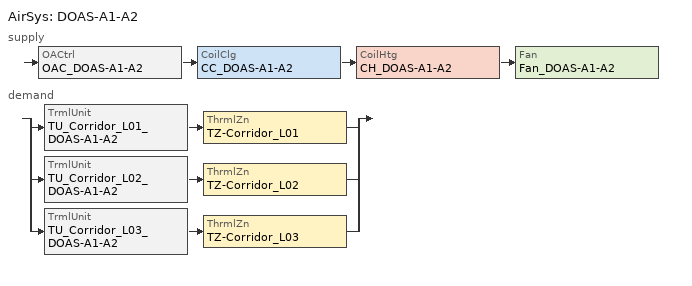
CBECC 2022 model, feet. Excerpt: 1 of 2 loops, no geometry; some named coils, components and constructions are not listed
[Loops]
AirSys 'DOAS-A1-A2'
 supply: OACtrl 'OAC_DOAS-A1-A2' > CoilClg 'CC_DOAS-A1-A2' > CoilHtg 'CH_DOAS-A1-A2' > Fan 'Fan_DOAS-A1-A2'
 demand: split
  | TrmlUnit 'TU_Corridor_L01_DOAS-A1-A2' > ThrmlZn 'TZ-Corridor_L01'
  | TrmlUnit 'TU_Corridor_L02_DOAS-A1-A2' > ThrmlZn 'TZ-Corridor_L02'
  | TrmlUnit 'TU_Corridor_L03_DOAS-A1-A2' > ThrmlZn 'TZ-Corridor_L03'
[ResWin] SpecMethod=Overall Window Area
Name | WinType
Window (Front 2) : B2.1_B 43_L07; Window (Front 8) : B2.2_B 44_L07; Window (Left 2) : B2.2_B 44_L07; Window (Left 5) : B2.2_B 44_L07; Window (Right 1) : B2.2_B 44_L07; Window (Right 5) : B2.2_B 44_L07; Window (Right 8) : B2.2_B 44_L07; Window (Right 11) : B2.2_B 44_L07; Window (Left 1) : B2.4_B 23_L07; Window (Back 2) : B2.4_B 23_L07; Window (Front 1) : B2.5_B 53_L07; Window (Back 4) : B3.0_B 31_L07; Window (Right 1) : B3.0_B 31_L07; Window (Right 2) : B3.0_B 31_L07; Window (Left 3) : B3.3_B 54_L07; Window (Front 2) : B3.4_B 55_L07; Window (Back 1) : B3.5_B 37_L07; Window (Back 4) : B3.5_B 37_L07; Window (Right 1) : B3.5_B 37_L07; Window (Right 2) : B3.5_B 37_L07; Window (Front 1) : B8.0_B 56_L07; Window (Right 1) : B8.0_B 56_L07; Window (Front 4) : B9.0_B 57_L07; Window (Left 1) : B10.0_B 58_L07; Window (Right 2) : B11.0_B 59_L07; Window (Front 1) : B18.0_B 61_L07; Window (Left 1) : S1.0_B 62_L07; Window (Left 2) : S1.0_B 62_L07; Window (Left 3) : S1.0_B 62_L07; Window (Left 4) : S1.0_B 62_L07; Window (Right 1) : S1.0_B 62_L07; Window (Left 1) : S1.1_B 67_L07; Window (Right 1) : S1.1_B 67_L07; Window (Back 1) : S4.0_B 71_L07 | ResidentialWindowType 2
Window (Front 3) : B2.1_B 43_L07; Window (Front 7) : B2.2_B 44_L07; Window (Front 9) : B2.2_B 44_L07; Window (Left 1) : B2.2_B 44_L07; Window (Left 3) : B2.2_B 44_L07; Window (Left 4) : B2.2_B 44_L07; Window (Left 6) : B2.2_B 44_L07; Window (Back 1) : B2.2_B 44_L07; Window (Back 2) : B2.2_B 44_L07; Window (Back 4) : B2.2_B 44_L07; Window (Right 2) : B2.2_B 44_L07; Window (Right 3) : B2.2_B 44_L07; Window (Right 4) : B2.2_B 44_L07; Window (Right 6) : B2.2_B 44_L07; Window (Right 7) : B2.2_B 44_L07; Window (Right 9) : B2.2_B 44_L07; Window (Right 10) : B2.2_B 44_L07; Window (Right 12) : B2.2_B 44_L07; Window (Left 2) : B2.4_B 23_L07; Window (Left 3) : B2.4_B 23_L07; Window (Back 1) : B2.4_B 23_L07; Window (Back 3) : B2.4_B 23_L07; Window (Front 4) : B2.5_B 53_L07; Window (Back 2) : B3.0_B 31_L07; Window (Back 3) : B3.0_B 31_L07; Window (Right 3) : B3.0_B 31_L07; Window (Left 4) : B3.3_B 54_L07; Window (Back 1) : B3.3_B 54_L07; Window (Front 1) : B3.4_B 55_L07; Window (Front 4) : B8.0_B 56_L07; Window (Right 2) : B8.0_B 56_L07; Window (Front 1) : B9.0_B 57_L07; Window (Front 2) : B9.0_B 57_L07; Window (Front 3) : B9.0_B 57_L07; Window (Left 2) : B10.0_B 58_L07; Window (Right 1) : B11.0_B 59_L07; Window (Front 5) : B18.0_B 61_L07 | ResidentialWindowType 3
Window (Right 1) : B2.1_B 43_L07; Window (Front 1) : B2.2_B 44_L07; Window (Front 2) : B2.2_B 44_L07; Window (Front 3) : B2.2_B 44_L07; Window (Front 4) : B2.2_B 44_L07; Window (Front 5) : B2.2_B 44_L07; Window (Front 6) : B2.2_B 44_L07; Window (Left 7) : B2.2_B 44_L07; Window (Right 13) : B2.2_B 44_L07; Window (Front 3) : B2.5_B 53_L07; Window (Front 1) : B3.0_B 31_L07; Window (Left 2) : B3.3_B 54_L07; Window (Front 4) : B3.4_B 55_L07; Window (Back 2) : B3.5_B 37_L07; Window (Left 1) : B8.0_B 56_L07; Window (Left 1) : B9.0_B 57_L07; Window (Right 1) : B18.0_B 61_L07; Window (Left 1) : STAIR 2_L07 | ResidentialWindowType 1
Window (Back 3) : B2.2_B 44_L07; Window (Front 2) : B2.5_B 53_L07; Window (Left 1) : B3.3_B 54_L07; Window (Back 2) : B3.3_B 54_L07; Window (Back 3) : B3.3_B 54_L07; Window (Back 4) : B3.3_B 54_L07; Window (Front 3) : B3.4_B 55_L07; Window (Left 2) : B3.4_B 55_L07; Window (Left 3) : B3.4_B 55_L07; Window (Left 4) : B3.4_B 55_L07; Window (Back 3) : B3.5_B 37_L07; Window (Right 3) : B3.5_B 37_L07; Window (Front 3) : B8.0_B 56_L07; Window (Front 2) : B18.0_B 61_L07; Window (Front 3) : B18.0_B 61_L07; Window (Front 4) : B18.0_B 61_L07 | ResidentialWindowType 7
Window (Back 1) : B3.0_B 31_L07 | ResidentialWindowType 5
Window (Left 1) : B3.4_B 55_L07 | ResidentialWindowType 4
Window (Front 2) : B8.0_B 56_L07 | ResidentialWindowType 9
Window (Right 3) : B8.0_B 56_L07 | ResidentialWindowType 22
Window (Left 3) : B10.0_B 58_L07 | ResidentialWindowType 13
Window (Right 3) : B11.0_B 59_L07 | ResidentialWindowType 10
[ResCathedralCeiling] RoofRise=0; Orientation=Front; Construction=Roof Cons; RoofSolReflect=0.65
Name | Area
Roof (Front 1) : B2.1_B 43_L07 | 1279.26
Roof (Front 1) : B2.2_B 44_L07 | 1175.83
Roof (Front 2) : B2.2_B 44_L07 | 1170.48
Roof (Front 3) : B2.2_B 44_L07 | 1213.84
Roof (Front 4) : B2.2_B 44_L07 | 1164.56
Roof (Front 5) : B2.2_B 44_L07 | 1155.8
Roof (Front 6) : B2.2_B 44_L07 | 1195.66
Roof (Front 7) : B2.2_B 44_L07 | 1166.2
Roof (Front 8) : B2.2_B 44_L07 | 1161.92
Roof (Front 1) : B2.4_B 23_L07 | 1209.86
Roof (Front 2) : B2.4_B 23_L07 | 1200.35
Roof (Front 1) : B2.5_B 53_L07 | 1283.25
Roof (Front 1) : B3.0_B 31_L07 | 1163.38
Roof (Front 1) : B3.3_B 54_L07 | 1381.41
Roof (Front 1) : B3.4_B 55_L07 | 1134.33
Roof (Front 1) : B3.5_B 37_L07 | 1140.91
Roof (Front 1) : B8.0_B 56_L07 | 1405.51
Roof (Front 1) : B9.0_B 57_L07 | 1391.61
Roof (Front 1) : B10.0_B 58_L07 | 1066.59
Roof (Front 1) : B11.0_B 59_L07 | 1125.42
Roof (Front 1) : B18.0_B 61_L07 | 1108.81
Roof (Front 1) : ELEVATOR 1_L07 | 96.3458
Roof (Front 1) : ELEVATOR 2_L07 | 92.1777
Roof (Front 1) : ELEVATOR 3_L07 | 87.7188
Roof (Front 1) : ELEVATOR 4_L07 | 91.353
Roof (Front 1) : ELEVATOR 5_L07 | 84.3648
Roof (Front 1) : EXHAUST 1_L07 | 26.3568
Roof (Front 1) : EXHAUST 2_L07 | 133.346
Roof (Front 1) : METER 1_L07 | 132.962
Roof (Front 1) : METER 2_L07 | 132.6
Roof (Front 1) : METER 3_L07 | 119.345
Roof (Front 1) : S1.0_B 62_L07 | 590.279
Roof (Front 2) : S1.0_B 62_L07 | 582.316
Roof (Front 3) : S1.0_B 62_L07 | 593.989
Roof (Front 4) : S1.0_B 62_L07 | 579.336
Roof (Front 5) : S1.0_B 62_L07 | 582.54
Roof (Front 1) : S1.1_B 67_L07 | 596.911
Roof (Front 2) : S1.1_B 67_L07 | 599.927
Roof (Front 1) : S4.0_B 71_L07 | 683.268
Roof (Front 1) : STAIR 1_L07 | 227.236
Roof (Front 1) : STAIR 2_L07 | 218.673
Roof (Front 1) : STAIR 3_L07 | 217.472
Roof (Front 1) : STAIR 4_L07 | 202.891
Roof (Front 1) : STAIR 5_L07 | 226.591
Roof (Front 1) : STORAGE 1_L07 | 56.8334
Roof (Front 1) : STORAGE 2_L07 | 127.846
Roof (Front 1) : SUPPLY AIR 1_L07 | 24.2891
Roof (Front 1) : SUPPLY AIR 2_L07 | 18.5158
Roof (Front 1) : SUPPLY AIR 3_L07 | 41.5578
Roof (Front 1) : SUPPLY AIR 4_L07 | 17.1677
Roof (Front 1) : SUPPLY AIR 5_L07 | 29.7128
Roof (Front 1) : TRASH VESTIBULE 1_L07 | 132.517
Roof (Front 1) : TRASH VESTIBULE 2_L07 | 127.204
[ResExtWall] Construction=Ext Wall Cons
Name | Orientation | Area
ExtWall (Left 1) : B2.1_B 43_L07; ExtWall (Left 2) : B2.5_B 53_L07 | Left | 100.374
ExtWall (Right 1) : B2.1_B 43_L07 | Right | 102.175
ExtWall (Front 1) : B2.2_B 44_L07 | Front | 79.6012
ExtWall (Front 2) : B2.2_B 44_L07; ExtWall (Front 5) : B2.2_B 44_L07 | Front | 81.9042
ExtWall (Front 3) : B2.2_B 44_L07; ExtWall (Front 6) : B2.2_B 44_L07 | Front | 80.2853
ExtWall (Front 4) : B2.2_B 44_L07; ExtWall (Front 1) : S1.1_B 67_L07 | Front | 81.4634
ExtWall (Front 7) : B2.2_B 44_L07 | Front | 136.819
ExtWall (Front 8) : B2.2_B 44_L07 | Front | 162.368
ExtWall (Front 9) : B2.2_B 44_L07 | Front | 138.905
ExtWall (Left 1) : B2.2_B 44_L07 | Left | 129.693
ExtWall (Left 2) : B2.2_B 44_L07 | Left | 164.177
ExtWall (Left 3) : B2.2_B 44_L07 | Left | 141.71
ExtWall (Left 4) : B2.2_B 44_L07 | Left | 131.867
ExtWall (Left 5) : B2.2_B 44_L07 | Left | 163.197
ExtWall (Left 6) : B2.2_B 44_L07 | Left | 136.492
ExtWall (Left 7) : B2.2_B 44_L07 | Left | 208.569
ExtWall (Left 8) : B2.2_B 44_L07 | Left | 79.5024
ExtWall (Left 9) : B2.2_B 44_L07 | Left | 45.216
ExtWall (Back 1) : B2.2_B 44_L07 | Back | 62.1882
ExtWall (Back 2) : B2.2_B 44_L07 | Back | 46.2877
ExtWall (Back 3) : B2.2_B 44_L07 | Back | 48.5147
ExtWall (Back 4) : B2.2_B 44_L07; ExtWall (Back 9) : B2.2_B 44_L07 | Back | 40.1426
ExtWall (Back 5) : B2.2_B 44_L07 | Back | 54.903
ExtWall (Back 6) : B2.2_B 44_L07; ExtWall (Back 1) : B2.4_B 23_L07 | Back | 49.3318
ExtWall (Back 7) : B2.2_B 44_L07 | Back | 67.9571
ExtWall (Back 8) : B2.2_B 44_L07 | Back | 46.9224
ExtWall (Back 10) : B2.2_B 44_L07 | Back | 140.269
ExtWall (Back 11) : B2.2_B 44_L07 | Back | 163.2
ExtWall (Back 12) : B2.2_B 44_L07 | Back | 132.726
ExtWall (Right 1) : B2.2_B 44_L07 | Right | 164.177
ExtWall (Right 2) : B2.2_B 44_L07 | Right | 139.726
ExtWall (Right 3) : B2.2_B 44_L07 | Right | 129.693
ExtWall (Right 4) : B2.2_B 44_L07 | Right | 142.648
ExtWall (Right 5) : B2.2_B 44_L07 | Right | 166.381
ExtWall (Right 6) : B2.2_B 44_L07 | Right | 131.544
ExtWall (Right 7) : B2.2_B 44_L07 | Right | 138.031
ExtWall (Right 8) : B2.2_B 44_L07 | Right | 157.454
ExtWall (Right 9) : B2.2_B 44_L07 | Right | 131.844
ExtWall (Right 10) : B2.2_B 44_L07 | Right | 136.131
ExtWall (Right 11) : B2.2_B 44_L07 | Right | 163.048
ExtWall (Right 12) : B2.2_B 44_L07 | Right | 134.409
ExtWall (Right 13) : B2.2_B 44_L07 | Right | 61.6714
ExtWall (Right 14) : B2.2_B 44_L07 | Right | 48.3627
ExtWall (Right 15) : B2.2_B 44_L07 | Right | 75.9681
ExtWall (Front 1) : B2.4_B 23_L07 | Front | 49.6548
ExtWall (Front 2) : B2.4_B 23_L07 | Front | 9.17014
ExtWall (Left 1) : B2.4_B 23_L07 | Left | 164.952
ExtWall (Left 2) : B2.4_B 23_L07 | Left | 138.783
ExtWall (Left 3) : B2.4_B 23_L07 | Left | 132.49
ExtWall (Left 4) : B2.4_B 23_L07 | Left | 53.0523
ExtWall (Left 5) : B2.4_B 23_L07 | Left | 57.7799
ExtWall (Back 2) : B2.4_B 23_L07 | Back | 139.22
ExtWall (Back 3) : B2.4_B 23_L07 | Back | 164.196
ExtWall (Back 4) : B2.4_B 23_L07 | Back | 135.705
ExtWall (Right 1) : B2.4_B 23_L07 | Right | 57.7799
ExtWall (Right 2) : B2.4_B 23_L07 | Right | 53.0523
ExtWall (Front 1) : B2.5_B 53_L07 | Front | 161.243
ExtWall (Front 2) : B2.5_B 53_L07 | Front | 131.491
ExtWall (Front 3) : B2.5_B 53_L07 | Front | 141.862
ExtWall (Left 1) : B2.5_B 53_L07 | Left | 426.55
ExtWall (Right 1) : B2.5_B 53_L07 | Right | 100.374
ExtWall (Front 1) : B3.0_B 31_L07 | Front | 63.0091
ExtWall (Front 2) : B3.0_B 31_L07 | Front | 89.7784
ExtWall (Left 1) : B3.0_B 31_L07 | Left | 48.9441
ExtWall (Back 1) : B3.0_B 31_L07 | Back | 404.835
ExtWall (Back 2) : B3.0_B 31_L07 | Back | 63.0091
ExtWall (Right 1) : B3.0_B 31_L07 | Right | 139.217
ExtWall (Right 2) : B3.0_B 31_L07 | Right | 172.047
ExtWall (Right 3) : B3.0_B 31_L07 | Right | 95.6309
ExtWall (Front 1) : B3.3_B 54_L07 | Front | 64.7382
ExtWall (Left 1) : B3.3_B 54_L07 | Left | 110.536
ExtWall (Left 2) : B3.3_B 54_L07 | Left | 138.552
ExtWall (Left 3) : B3.3_B 54_L07 | Left | 232.225
ExtWall (Back 1) : B3.3_B 54_L07 | Back | 350.396
ExtWall (Back 2) : B3.3_B 54_L07 | Back | 70.9403
ExtWall (Back 3) : B3.3_B 54_L07 | Back | 64.7382
ExtWall (Front 1) : B3.4_B 55_L07 | Front | 292.122
ExtWall (Front 2) : B3.4_B 55_L07 | Front | 110.448
ExtWall (Left 1) : B3.4_B 55_L07 | Left | 332.831
ExtWall (Left 2) : B3.4_B 55_L07 | Left | 62.3364
ExtWall (Back 1) : B3.4_B 55_L07 | Back | 78.1951
ExtWall (Right 1) : B3.4_B 55_L07 | Right | 33.9139
ExtWall (Right 2) : B3.4_B 55_L07 | Right | 163.159
ExtWall (Left 1) : B3.5_B 37_L07 | Left | 69.6026
ExtWall (Left 2) : B3.5_B 37_L07 | Left | 89.5732
ExtWall (Back 1) : B3.5_B 37_L07 | Back | 124.654
ExtWall (Back 2) : B3.5_B 37_L07 | Back | 113.728
ExtWall (Back 3) : B3.5_B 37_L07 | Back | 164.88
ExtWall (Right 1) : B3.5_B 37_L07 | Right | 69.6026
ExtWall (Right 2) : B3.5_B 37_L07 | Right | 404.17
ExtWall (Front 1) : B8.0_B 56_L07 | Front | 24.3068
ExtWall (Front 2) : B8.0_B 56_L07 | Front | 209.863
ExtWall (Front 3) : B8.0_B 56_L07 | Front | 120.304
ExtWall (Front 4) : B8.0_B 56_L07 | Front | 134.089
ExtWall (Left 1) : B8.0_B 56_L07 | Left | 60.3989
ExtWall (Back 1) : B8.0_B 56_L07 | Back | 102.171
ExtWall (Right 1) : B8.0_B 56_L07 | Right | 127.329
ExtWall (Right 2) : B8.0_B 56_L07 | Right | 79.5594
ExtWall (Right 3) : B8.0_B 56_L07 | Right | 276.195
ExtWall (Front 1) : B9.0_B 57_L07 | Front | 137.666
ExtWall (Front 2) : B9.0_B 57_L07 | Front | 406.253
ExtWall (Left 1) : B9.0_B 57_L07 | Left | 102.175
ExtWall (Right 1) : B9.0_B 57_L07 | Right | 78.9534
ExtWall (Right 2) : B9.0_B 57_L07 | Right | 24.5838
ExtWall (Front 1) : B10.0_B 58_L07 | Front | 60.4097
ExtWall (Front 2) : B10.0_B 58_L07 | Front | 43.4451
ExtWall (Left 1) : B10.0_B 58_L07 | Left | 302.607
ExtWall (Left 2) : B10.0_B 58_L07 | Left | 130.244
ExtWall (Back 1) : B10.0_B 58_L07 | Back | 16.6491
ExtWall (Front 1) : B11.0_B 59_L07 | Front | 49.955
ExtWall (Front 2) : B11.0_B 59_L07 | Front | 59.1138
ExtWall (Back 1) : B11.0_B 59_L07 | Back | 59.1138
ExtWall (Right 1) : B11.0_B 59_L07 | Right | 134.12
ExtWall (Right 2) : B11.0_B 59_L07 | Right | 269.453
ExtWall (Front 1) : B18.0_B 61_L07 | Front | 163.816
ExtWall (Front 2) : B18.0_B 61_L07 | Front | 175.935
ExtWall (Front 3) : B18.0_B 61_L07 | Front | 132.844
ExtWall (Left 1) : B18.0_B 61_L07 | Left | 33.9139
ExtWall (Right 1) : B18.0_B 61_L07 | Right | 73.5017
ExtWall (Left 1) : ELEVATOR 1_L07 | Left | 123.335
ExtWall (Left 1) : ELEVATOR 2_L07 | Left | 118
ExtWall (Front 1) : S1.0_B 62_L07 | Front | 49.3318
ExtWall (Left 1) : S1.0_B 62_L07 | Left | 194.18
ExtWall (Left 2) : S1.0_B 62_L07 | Left | 197.806
ExtWall (Left 3) : S1.0_B 62_L07 | Left | 192.926
ExtWall (Left 4) : S1.0_B 62_L07 | Left | 194.492
ExtWall (Back 1) : S1.0_B 62_L07; ExtWall (Back 1) : S1.1_B 67_L07 | Back | 81.9042
ExtWall (Back 2) : S1.0_B 62_L07 | Back | 81.4634
ExtWall (Back 3) : S1.0_B 62_L07 | Back | 79.6012
ExtWall (Right 1) : S1.0_B 62_L07 | Right | 196.476
ExtWall (Right 2) : S1.0_B 62_L07 | Right | 194.18
ExtWall (Front 2) : S1.1_B 67_L07 | Front | 48.5147
ExtWall (Left 1) : S1.1_B 67_L07 | Left | 198.779
ExtWall (Left 2) : S1.1_B 67_L07 | Left | 187.61
ExtWall (Right 1) : S1.1_B 67_L07 | Right | 199.687
ExtWall (Left 1) : S4.0_B 71_L07 | Left | 138.373
ExtWall (Back 1) : S4.0_B 71_L07 | Back | 165.209
ExtWall (Right 1) : S4.0_B 71_L07 | Right | 81.1438
ExtWall (Left 1) : STAIR 2_L07 | Left | 271.399
ExtWall (Back 1) : STAIR 2_L07 | Back | 108.107
ExtWall (Left 1) : STAIR 3_L07 | Left | 116.137
ExtWall (Front 1) : STAIR 4_L07 | Front | 13.3733
ExtWall (Right 1) : STAIR 4_L07 | Right | 110.167
ExtWall (Back 1) : STAIR 5_L07 | Back | 50.1488
ExtWall (Right 1) : STAIR 5_L07 | Right | 114.91
[ResIntFlr] FloorZ=64.75; Construction=Interior Floor Cons; IsPartySurface=1
Name | Area | Outside
IntFloor : B2.1_B 43_L07 | 1279.26 | B2.1_B 43_L06
IntFloor : B2.2_B 44_L07 | 1175.83 | B2.2_B 44_L06
IntFloor : B2.2_B 44_L07 2 | 1170.48 | B2.2_B 44_L06
IntFloor : B2.2_B 44_L07 3 | 1213.84 | B2.2_B 44_L06
IntFloor : B2.2_B 44_L07 4 | 1164.56 | B2.2_B 44_L06
IntFloor : B2.2_B 44_L07 5 | 1155.8 | B2.2_B 44_L06
IntFloor : B2.2_B 44_L07 6 | 0.022802 | CORRIDOR 1_L06
IntFloor : B2.2_B 44_L07 7 | 1195.66 | B2.2_B 44_L06
IntFloor : B2.2_B 44_L07 8 | 1166.2 | B2.2_B 44_L06
IntFloor : B2.2_B 44_L07 9 | 1161.92 | B2.3_B 51_L06
IntFloor : B2.4_B 23_L07 | 1209.86 | B2.4_B 23_L06
IntFloor : B2.4_B 23_L07 2 | 1200.35 | B2.4_B 23_L06
IntFloor : B2.5_B 53_L07 | 1283.25 | B2.5_B 53_L06
IntFloor : B3.0_B 31_L07 | 1163.38 | B3.1_B 31_L06
IntFloor : B3.3_B 54_L07 | 1381.41 | B3.3_B 54_L06
IntFloor : B3.4_B 55_L07 | 1134.33 | B3.4_B 55_L06
IntFloor : B3.5_B 37_L07 | 1140.91 | B3.5_B 37_L06
IntFloor : B8.0_B 56_L07 | 1405.51 | B8.0_B 56_L06
IntFloor : B9.0_B 57_L07 | 1391.61 | B9.0_B 57_L06
IntFloor : B10.0_B 58_L07 | 1066.59 | B10.0_B 58_L06
IntFloor : B11.0_B 59_L07 | 1125.42 | B11.0_B 59_L06
IntFloor : B18.0_B 61_L07 | 1108.81 | B18.0_B 61_L06
IntFloor : ELEVATOR 1_L07 | 96.3458 | ELEVATOR 1_L06
IntFloor : ELEVATOR 2_L07 | 92.1777 | ELEVATOR 2_L06
IntFloor : ELEVATOR 3_L07 | 87.7188 | ELEVATOR 3_L06
IntFloor : ELEVATOR 4_L07 | 91.353 | ELEVATOR 4_L06
IntFloor : ELEVATOR 5_L07 | 84.3648 | ELEVATOR 5_L06
IntFloor : EXHAUST 1_L07 | 26.3568 | EXHAUST 2_L06
IntFloor : EXHAUST 2_L07 | 133.346 | EXHAUST 3_L06
IntFloor : METER 1_L07 | 132.962 | IDF 2_L06
IntFloor : METER 2_L07 | 132.6 | IDF 1_L06
IntFloor : METER 3_L07 | 119.345 | IDF 3_L06
IntFloor : S1.0_B 62_L07 | 590.279 | S1.0_B 62_L06
IntFloor : S1.0_B 62_L07 2 | 582.316 | S1.0_B 62_L06
IntFloor : S1.0_B 62_L07 3 | 593.989 | S1.0_B 62_L06
IntFloor : S1.0_B 62_L07 4 | 579.336 | S1.0_B 62_L06
IntFloor : S1.0_B 62_L07 5 | 582.54 | S1.0_B 62_L06
IntFloor : S1.1_B 67_L07 | 596.911 | S1.1_B 68_L06
IntFloor : S1.1_B 67_L07 2 | 599.927 | S1.1_B 68_L06
IntFloor : S4.0_B 71_L07 | 683.268 | S4.0_B 72_L06
IntFloor : STAIR 1_L07 | 227.236 | STAIR 1_L06
IntFloor : STAIR 2_L07 | 218.673 | STAIR 2_L06
IntFloor : STAIR 3_L07 | 217.472 | STAIR 3_L06
IntFloor : STAIR 4_L07 | 202.891 | STAIR 4_L06
IntFloor : STAIR 5_L07 | 226.591 | STAIR 5_L06
IntFloor : STORAGE 1_L07 | 56.8334 | STORAGE 1_L06
IntFloor : STORAGE 2_L07 | 127.846 | STORAGE 2_L06
IntFloor : SUPPLY AIR 1_L07 | 24.2891 | SUPPLY AIR 5_L06
IntFloor : SUPPLY AIR 2_L07 | 18.5158 | SUPPLY AIR 2_L06
IntFloor : SUPPLY AIR 3_L07 | 41.5578 | SUPPLY AIR 3_L06
IntFloor : SUPPLY AIR 4_L07 | 17.1677 | SUPPLY AIR 4_L06
IntFloor : SUPPLY AIR 5_L07 | 29.7128 | SUPPLY AIR 1_L06
IntFloor : TRASH VESTIBULE 1_L07 | 132.517 | TRASH VESTIBULE 1_L06
IntFloor : TRASH VESTIBULE 2_L07 | 127.204 | TRASH VESTIBULE 2_L06
[ResIntWall] Construction=Interior Wall Cons; IsPartySurface=1
Name | Area | Outside
IntWall : B2.1_B 43_L07 | 324.375 | B9.0_B 57_L07
IntWall : B2.1_B 43_L07 2 | 436.545 | CORRIDOR 1_L07
IntWall : B2.2_B 44_L07 | 435.58 | CORRIDOR 1_L07
IntWall : B2.2_B 44_L07 2 | 322.274 | S1.0_B 62_L07
IntWall : B2.2_B 44_L07 3 | 433.596 | CORRIDOR 1_L07
IntWall : B2.2_B 44_L07 4 | 321.198 | S1.0_B 62_L07
IntWall : B2.2_B 44_L07 5 | 354.588 | S1.1_B 67_L07
IntWall : B2.2_B 44_L07 6 | 440.573 | CORRIDOR 1_L07
IntWall : B2.2_B 44_L07 7 | 431.555 | CORRIDOR 1_L07
IntWall : B2.2_B 44_L07 8 | 321.445 | S1.0_B 62_L07
IntWall : B2.2_B 44_L07 9 | 218.761 | CORRIDOR 1_L07
IntWall : B2.2_B 44_L07 10 | 433.588 | CORRIDOR 1_L07
IntWall : B2.2_B 44_L07 11 | 233.73 | STAIR 4_L07
IntWall : B2.2_B 44_L07 12 | 133.775 | SUPPLY AIR 3_L07
IntWall : B2.2_B 44_L07 13 | 438.092 | CORRIDOR 1_L07
IntWall : B2.2_B 44_L07 14 | 436.195 | CORRIDOR 1_L07
IntWall : B2.4_B 23_L07 | 303.736 | CORRIDOR 1_L07
IntWall : B2.4_B 23_L07 2 | 132.49 | CORRIDOR 1_L07
IntWall : B2.4_B 23_L07 3 | 353.577 | S1.0_B 62_L07
IntWall : B2.4_B 23_L07 4 | 439.122 | CORRIDOR 1_L07
IntWall : B2.5_B 53_L07 | 434.595 | CORRIDOR 1_L07
IntWall : B3.0_B 31_L07 | 38.3261 | CORRIDOR 1_L07
IntWall : B3.0_B 31_L07 2 | 67.9533 | CORRIDOR 1_L07
IntWall : B3.0_B 31_L07 3 | 247.104 | STAIR 4_L07
IntWall : B3.3_B 54_L07 | 316.524 | CORRIDOR 1_L07
IntWall : B3.3_B 54_L07 2 | 77.8379 | CORRIDOR 1_L07
IntWall : B3.3_B 54_L07 3; IntWall : ELEVATOR 1_L07 | 104.812 | ELEVATOR 2_L07
IntWall : B3.4_B 55_L07 | 198.095 | B18.0_B 61_L07
IntWall : B3.5_B 37_L07 | 334.693 | B11.0_B 59_L07
IntWall : B3.5_B 37_L07 2 | 73.2585 | CORRIDOR 1_L07
IntWall : B3.5_B 37_L07 3 | 27.1722 | CORRIDOR 1_L07
IntWall : B3.5_B 37_L07 4 | 41.3967 | CORRIDOR 1_L07
IntWall : B8.0_B 56_L07 | 172.658 | CORRIDOR 1_L07
IntWall : B8.0_B 56_L07 2 | 107.826 | CORRIDOR 1_L07
IntWall : B8.0_B 56_L07 3 | 123.016 | ELEVATOR 5_L07
IntWall : B8.0_B 56_L07 4 | 92.0168 | ELEVATOR 5_L07
IntWall : B8.0_B 56_L07 5 | 42.0943 | SUPPLY AIR 2_L07
IntWall : B9.0_B 57_L07 | 336.63 | CORRIDOR 1_L07
IntWall : B9.0_B 57_L07 2 | 65.3159 | CORRIDOR 1_L07
IntWall : B10.0_B 58_L07 | 83.4585 | CORRIDOR 1_L07
IntWall : B10.0_B 58_L07 2 | 155.064 | CORRIDOR 1_L07
IntWall : B10.0_B 58_L07 3 | 293.821 | CORRIDOR 1_L07
IntWall : B10.0_B 58_L07 4 | 184.524 | CORRIDOR 1_L07
IntWall : B10.0_B 58_L07 5 | 41.4499 | SUPPLY AIR 4_L07
IntWall : B10.0_B 58_L07 6 | 55.5719 | SUPPLY AIR 4_L07
IntWall : B11.0_B 59_L07 | 403.574 | CORRIDOR 1_L07
IntWall : B18.0_B 61_L07 | 296.66 | CORRIDOR 1_L07
IntWall : B18.0_B 61_L07 2 | 79.32 | CORRIDOR 1_L07
IntWall : B18.0_B 61_L07 3 | 96.657 | STORAGE 1_L07
IntWall : B18.0_B 61_L07 4 | 115.48 | STORAGE 1_L07
IntWall : ELEVATOR 3_L07 | 95.4181 | STAIR 3_L07
IntWall : ELEVATOR 4_L07 | 101.928 | STAIR 2_L07
IntWall : EXHAUST 1_L07 | 80.4259 | STORAGE 1_L07
IntWall : EXHAUST 1_L07 2 | 20.3658 | STORAGE 1_L07
IntWall : EXHAUST 1_L07 3 | 41.5411 | STORAGE 1_L07
IntWall : EXHAUST 1_L07 4 | 48.8225 | STORAGE 1_L07
IntWall : S1.0_B 62_L07 | 402.908 | S1.1_B 67_L07
IntWall : STAIR 3_L07 | 49.936 | SUPPLY AIR 1_L07
IntWall : STAIR 4_L07 | 41.6818 | SUPPLY AIR 3_L07
IntWall : STAIR 5_L07 | 35.301 | SUPPLY AIR 5_L07
[DwellUnit]
Name | DwellUnitTypeRef | Count
DwellingUnit 167 | B2.1_B
DwellingUnit 168 | B2.2_B | 8
DwellingUnit 169 | B2.4_B | 2
DwellingUnit 170 | B2.5_B
DwellingUnit 171 | B3.0_B
DwellingUnit 172 | B3.3_B
DwellingUnit 173 | B3.4_B
DwellingUnit 174 | B3.5_B
DwellingUnit 175 | B8.0_B
DwellingUnit 176 | B9.0_B
DwellingUnit 177 | B10.0_B
DwellingUnit 178 | B11.0_B
DwellingUnit 179 | B18.0_B
DwellingUnit 180 | S1.0_B | 5
DwellingUnit 181 | S1.1_B | 2
DwellingUnit 182 | S4.0_B
[ResZn] CeilingHeight=11.5833; FloorHeight=11.5833; Bottom=64.75
B2.2_B 44_L07; B2.4_B 23_L07; B2.5_B 53_L07; B3.0_B 31_L07; B3.3_B 54_L07; B3.4_B 55_L07; B3.5_B 37_L07; B8.0_B 56_L07; B9.0_B 57_L07; B10.0_B 58_L07; B11.0_B 59_L07; B18.0_B 61_L07; S1.0_B 62_L07; S1.1_B 67_L07; S4.0_B 71_L07
[ResOtherZn] ozDHWSys=ResidentialDHWSystem 1; CeilingHeight=11.5833; FloorHeight=11.5833; Bottom=64.75; IAQOption=Individual IAQ Fans; IAQFanRef=EF_R-1 (40)
Name | Type | SpcFunc | VentSpcFunc | Area | ElevCnt | ozHVACSystem
ELEVATOR 1_L07 | Unconditioned | Unoccupied-Include in Gross Floor Area | NA | 96.3458 | 5
ELEVATOR 2_L07 | Unconditioned | Unoccupied-Include in Gross Floor Area | NA | 92.1777 | 5
ELEVATOR 3_L07 | Unconditioned | Unoccupied-Include in Gross Floor Area | NA | 87.7188 | 5
ELEVATOR 4_L07 | Unconditioned | Unoccupied-Include in Gross Floor Area | NA | 91.353 | 5
ELEVATOR 5_L07 | Unconditioned | Unoccupied-Include in Gross Floor Area | NA | 84.3648 | 5
EXHAUST 1_L07 | Unconditioned | Unoccupied-Include in Gross Floor Area | NA | 26.3568
EXHAUST 2_L07 | Unconditioned | Unoccupied-Include in Gross Floor Area | NA | 133.346
METER 1_L07 | Unconditioned | Electrical, Mechanical, Telephone Rooms | Misc - All others | 132.962
METER 2_L07 |  | Electrical, Mechanical, Telephone Rooms | Misc - All others | 132.6 |  | AC-L7-1_METER 2_L07
METER 3_L07 |  | Electrical, Mechanical, Telephone Rooms | Misc - All others | 119.345 |  | AC-L7-2_METER 3_L07
STAIR 1_L07 | Unconditioned | Stairwell | General - Unoccupied | 227.236
STAIR 2_L07 | Unconditioned | Stairwell | General - Unoccupied | 218.673
STAIR 3_L07 | Unconditioned | Stairwell | General - Unoccupied | 217.472
STAIR 4_L07 | Unconditioned | Stairwell | General - Unoccupied | 202.891
STAIR 5_L07 | Unconditioned | Stairwell | General - Unoccupied | 226.591
STORAGE 1_L07 | Unconditioned | Storage | General - Unoccupied | 56.8334
STORAGE 2_L07 | Unconditioned | Storage | General - Unoccupied | 127.846
SUPPLY AIR 1_L07 | Unconditioned | Electrical, Mechanical, Telephone Rooms | Misc - All others | 24.2891
SUPPLY AIR 2_L07 | Unconditioned | Electrical, Mechanical, Telephone Rooms | Misc - All others | 18.5158
SUPPLY AIR 3_L07 | Unconditioned | Electrical, Mechanical, Telephone Rooms | Misc - All others | 41.5578
SUPPLY AIR 4_L07 | Unconditioned | Electrical, Mechanical, Telephone Rooms | Misc - All others | 17.1677
SUPPLY AIR 5_L07 | Unconditioned | Electrical, Mechanical, Telephone Rooms | Misc - All others | 29.7128
TRASH VESTIBULE 1_L07 | Unconditioned | Unoccupied-Include in Gross Floor Area | NA | 132.517
TRASH VESTIBULE 2_L07 | Unconditioned | Unoccupied-Include in Gross Floor Area | NA | 127.204
[IntLtgSys] AllowType=GeneralAllowance
Name | LumRef | LumCnt | LumStatus | Spc
LIGHTING_METER 1_L07; LIGHTING_METER 2_L07; LIGHTING_STORAGE 2_L07; LIGHTING_TRASH VESTIBULE 1_L07; LIGHTING_TRASH VESTIBULE 2_L07 | FB1 | 1 | New
LIGHTING_METER 3_L07; LIGHTING_STORAGE 1_L07 | FB1E | 1 | New
LIGHTING_STAIR 1_L07; LIGHTING_STAIR 2_L07; LIGHTING_STAIR 3_L07; LIGHTING_STAIR 4_L07; LIGHTING_STAIR 5_L07 | FS1 | 2 | New
LIGHTING_CORRIDOR_L01 | ( EX, FC1, FC1E ) | ( 22, 41, 44 ) |  | CORRIDOR 1_L01
LIGHTING_CORRIDOR 1_L02 | ( EX, FC1, FC1E, A2, A2A ) | ( 27, 49, 47, 18, 1 ) | New | CORRIDOR 1_L02
LIGHTING_CORRIDOR 1_L03 | ( FC1, FC1E, EX ) | ( 65, 62, 26 ) | New | CORRIDOR 1_L03
LIGHTING_CORRIDOR 1_L04 | ( FC1, FC1E, EX ) | ( 57, 52, 25 ) | New | CORRIDOR 1_L04
LIGHTING_CORRIDOR 1_L05 | ( FC1, FC1E, EX ) | ( 57, 51, 25 ) | New | CORRIDOR 1_L05
LIGHTING_CORRIDOR 1_L06 | ( FC1, FC1E, EX ) | ( 57, 51, 25 ) | New | CORRIDOR 1_L06
LIGHTING_CORRIDOR 1_L07 | ( FC1, FC1E, EX ) | ( 57, 51, 25 ) | New | CORRIDOR 1_L07
[Story]
Name | Z | FlrToFlrHgt | FlrToCeilingHgt
Corridor_L01 | 0 | 10 | 10
Corridor_L02 | 10 | 12 | 12
Corridor_L03 | 22 | 11 | 11
Corridor_L04 | 33 | 10.5833 | 10.5833
Corridor_L05 | 43.5833 | 10.5833 | 10.5833
Corridor_L06 | 54.1667 | 10.5833 | 10.5833
Corridor_L07 | 64.75 | 11.5833 | 11.5833
[Spc] CondgType=DirectlyConditioned; SpcFunc=Corridor Area; OccSensorCtrl=1
Name | Story | ThrmlZnRef | Area | FlrToCeilingHgt
CORRIDOR 1_L01 | Corridor_L01 | TZ-Corridor_L01 | 5245
CORRIDOR 1_L02 | Corridor_L02 | TZ-Corridor_L02 | 7266.36 | 12
CORRIDOR 1_L03 | Corridor_L03 | TZ-Corridor_L03 | 10334.4
CORRIDOR 1_L04 | Corridor_L04 | TZ-Corridor_L04 | 8678.7
CORRIDOR 1_L05 | Corridor_L05 | TZ-Corridor_L05 | 8294.29
CORRIDOR 1_L06 | Corridor_L06 | TZ-Corridor_L06 | 8294.29
CORRIDOR 1_L07 | Corridor_L07 | TZ-Corridor_L07 | 8294.29
[ThrmlZn] Type=Conditioned; HVACZnCnt=1; ZnSysVentConnectionType=Inlet; VentSrc=Forced; VentCtrlMthd=Fixed
Name | PriAirCondgSysRef | PriAirCondgSysPriority | VentByPriAirCondgSys | VentSysRef | VentSysPriority
TZ-Corridor_L01 | DOAS-A1-A2 | 1 | 1 | DOAS-A1-A2 | 1
TZ-Corridor_L02; TZ-Corridor_L03 |  |  | 1 | DOAS-A1-A2
TZ-Corridor_L04 |  |  | ( 1, 0 ) | DOAS-A3-A4
TZ-Corridor_L05; TZ-Corridor_L06 |  |  | 1 | DOAS-A3-A4
TZ-Corridor_L07 |  |  | 1 | DOAS-A3-A4 | 1
[Lum] LampType=LED
Name | FxtrType | Pwr | LumDescRpt
A2; A2A; A9A; A9B; A11 | RecessedOrDownlight | 34.8 | 6 ROUND LED DOWNLIGHT (DIMMABLE)
A3A; A5; A5A; A7; A10; A13 | RecessedOrDownlight | 12.8 | RECESSED LED DOWNLIGHT IN THE CORRIDORS OF THE APARTMENT BUILDING, WITH INTEGRAL POWER SUPPLY AND 2 HOURS FIRE RATING
D10 | NotInCeiling | 10 | LED WALL PACK
EX | NotInCeiling | 2 | EXIT SIGN
FB1 | NotInCeiling | 38.5 | 4' LED WRAP
FB1E | NotInCeiling | 38.5 | 4' LED STRIP LIGHT FIXTURE
FB3E | NotInCeiling | 48 | LED VAPOR-TIGHT ELEVATOR PIT AND TOP HATCH
FC1; FC1E | NotInCeiling | 17 | SURFACE MOUNTED LOW PROFILE DOWNLIGHT
FS1 | NotInCeiling | 36 | LED WALL SURFACE MOUNT BRACKET
GF1; GF1E | NotInCeiling | 36 | 4' LED STRIP FIXTURE WITH WIRE GUARD. IT SHALL HAVE A BUILT-IN MOTION SENSOR. IT SHALL BE CONTROLLED BY MANUAL ON/OFF KEY SWITCH AS WELL.
[ResWinType] SpecMethod=Overall Window Area
Name | Area
ResidentialWindowType 8 | 13.9931
ResidentialWindowType 11 | 17.2223
ResidentialWindowType 12 | 18.2986
ResidentialWindowType 5 | 20.4514
ResidentialWindowType 7 | 21.5278
ResidentialWindowType 1 | 23.6806
ResidentialWindowType 22 | 24.757
ResidentialWindowType 15 | 26.9098
ResidentialWindowType 21 | 30.1389
ResidentialWindowType 23 | 32.2917
ResidentialWindowType 6 | 33.3681
ResidentialWindowType 9 | 35.5209
ResidentialWindowType 4 | 40.9029
ResidentialWindowType 3 | 41.9793
ResidentialWindowType 13 | 48.4376
ResidentialWindowType 14 | 53.8196
ResidentialWindowType 2 | 55.9723
ResidentialWindowType 24 | 60.2779
ResidentialWindowType 10 | 63.5071
ResidentialWindowType 31 | 65.6599
ResidentialWindowType 16 | 72.1182
ResidentialWindowType 25 | 79.6529
ResidentialWindowType 18 | 80.7293
ResidentialWindowType 28 | 88.2641
ResidentialWindowType 26 | 89.3405
ResidentialWindowType 17 | 107.639
ResidentialWindowType 29 | 119.479
ResidentialWindowType 27 | 132.396
ResidentialWindowType 19 | 144.236
ResidentialWindowType 20 | 189.445
ResidentialWindowType 32 | 219.584
ResidentialWindowType 30 | 242.188
[DwellUnitType] DryerFuel=Electricity; CookFuel=Electricity; IAQOption=Individual IAQ Fans; HVACSysType=Heat Pump Heating and Cooling System; HVACDistRef=ResidentialDistributionSystem 1; DHWSysRef=ResidentialDHWSystem 1
Name | NumBedrooms | CondFlrArea | IAQFanRef | HVACHtPumpRef | HVACFanRef | IAQFanCnt
S1.0 MTL_B; S1.0_B | 1 | 582 | ( EF_R-1 (40), EF_S-1 (40) ) | HP_R-1 | FCU_R-1
S1.1_B | 1 | 583 | ( EF_R-1 (40), EF_S-1 (40) ) | HP_R-1 | FCU_R-1
S4.0_B | 1 | 685 | ( EF_R-1 (45), EF_S-1 (45) ) | HP_R-2 | FCU_R-2
S5.0_B | 1 | 503 | ( EF_R-1 (35), EF_S-1 (35) ) | HP_R-1 | FCU_R-1
S6.0 MTL_B | 1 | 527 | ( EF_R-1 (40), EF_S-1 (40) ) | HP_R-1 | FCU_R-1
S7.0 MTL_B | 1 | 473 | ( EF_R-1 (30), EF_S-1 (30) ) | HP_R-1 | FCU_R-1
A1.0 MTL_B; A1.0_B | 1 | 800 | ( EF_R-1 (50), EF_S-1 (50) ) | HP_R-2 | FCU_R-2
A1.1 MTL_B; A1.1_B | 1 | 825 | ( EF_R-1 (55), EF_S-1 (55) ) | HP_R-2 | FCU_R-2
A1.2_B; A13.4 MTL_B | 1 | 823 | ( EF_R-1 (55), EF_S-1 (55) ) | HP_R-2 | FCU_R-2
A1.3_B | 1 | 837 | ( EF_R-1 (60), EF_S-1 (60) ) | HP_R-2 | FCU_R-2
A1.4_B | 1 | 870 | ( EF_R-1 (60), EF_S-1 (60) ) | HP_R-2 | FCU_R-2
A1.5_B | 1 | 817 | ( EF_R-1 (55), EF_S-1 (55) ) | HP_R-2 | FCU_R-2
A1.6_B | 1 | 831 | ( EF_R-1 (60), EF_S-1 (60) ) | HP_R-2 | FCU_R-2
A1.7_B | 1 | 800 | ( EF_R-1 (60), EF_S-1 (60) ) | HP_R-2 | FCU_R-2
A2.5_B | 1 | 961 | ( EF_R-1 (65), EF_S-1 (65) ) | HP_R-3 | FCU_R-3
A3.0_B | 1 | 683 | ( EF_R-1 (50), EF_S-1 (50) ) | HP_R-2 | FCU_R-2
A3.3_B | 1 | 678 | ( EF_R-1 (50), EF_S-1 (50) ) | HP_R-2 | FCU_R-2
A8.0 MTL_B | 1 | 753 | ( EF_R-1 (60), EF_S-1 (60) ) | HP_R-2 | FCU_R-2
A9.0_B | 1 | 714 | ( EF_R-1 (50), EF_S-1 (50) ) | HP_R-2 | FCU_R-2 | 1
A10.0 MTL_B | 1 | 920 | ( EF_R-1 (65), EF_S-1 (65) ) | HP_R-2 | FCU_R-2
A10.0_B | 1 | 924 | ( EF_R-1 (65), EF_S-1 (65) ) | HP_R-2 | FCU_R-2
A10.1_B | 1 | 980 | ( EF_R-1 (65), EF_S-1 (65) ) | HP_R-2 | FCU_R-2
A11.0_B | 1 | 735 | ( EF_R-1 (55), EF_S-1 (55) ) | HP_R-2 | FCU_R-2
A12.0_B | 1 | 796 | ( EF_R-1 (55), EF_S-1 (55) ) | HP_R-2 | FCU_R-2
A13.0 MTL_B | 1 | 815 | ( EF_R-1 (55), EF_S-1 (55) ) | HP_R-2 | FCU_R-2
A13.1 MTL_B | 1 | 811 | ( EF_R-1 (55), EF_S-1 (55) ) | HP_R-2 | FCU_R-2
A13.5 MTL_B | 1 | 832 | ( EF_R-1 (55), EF_S-1 (55) ) | HP_R-2 | FCU_R-2
A14.0_B | 1 | 898 | ( EF_R-1 (60), EF_S-1 (60) ) | HP_R-2 | FCU_R-2
A20.0_B | 1 | 1074 | ( EF_R-1 (65), EF_S-1 (65) ) | HP_R-3 | FCU_R-3
B2.0 MTL_B | 2 | 1227 | ( EF_R-1 (90), EF_S-1 (90) ) | HP_R-4 | FCU_R-4 | 1
B2.0_B | 2 | 1306 | ( EF_R-1 (90), EF_S-1 (90) ) | HP_R-4 | FCU_R-4 | 1
B2.1_B | 2 | 1304 | ( EF_R-1 (90), EF_S-1 (90) ) | HP_R-4 | FCU_R-4 | 1
B2.2_B | 2 | 1184 | ( EF_R-1 (80), EF_S-1 (80) ) | HP_R-4 | FCU_R-4 | 1
B2.3_B | 2 | 1199 | ( EF_R-1 (85), EF_S-1 (85) ) | HP_R-4 | FCU_R-4 | 1
B2.4_B | 2 | 1224 | ( EF_R-1 (85), EF_S-1 (85) ) | HP_R-4 | FCU_R-4 | 1
B2.5 MTL_B | 2 | 1205 | ( EF_R-1 (85), EF_S-1 (85) ) | HP_R-3 | FCU_R-3 | 1
B2.5_B | 2 | 1260 | ( EF_R-1 (90), EF_S-1 (90) ) | HP_R-4 | FCU_R-4 | 1
B3.0_B | 2 | 1148 | ( EF_R-1 (80), EF_S-1 (80) ) | HP_R-4 | FCU_R-4 | 1
B3.1_B | 2 | 1180 | ( EF_R-1 (85), EF_S-1 (85) ) | HP_R-4 | FCU_R-4 | 1
B3.2 MTL_B; B18.0_B | 2 | 1122 | ( EF_R-1 (80), EF_S-1 (80) ) | HP_R-4 | FCU_R-4 | 1
B3.3_B | 2 | 1329 | ( EF_R-1 (90), EF_S-1 (90) ) | HP_R-4 | FCU_R-4 | 1
B3.4_B | 2 | 1140 | ( EF_R-1 (80), EF_S-1 (80) ) | HP_R-4 | FCU_R-4 | 1
B3.5_B | 2 | 1151 | ( EF_R-1 (80), EF_S-1 (80) ) | HP_R-4 | FCU_R-4 | 1
B3.6_B | 2 | 1191 | ( EF_R-1 (80), EF_S-1 (80) ) | HP_R-4 | FCU_R-4 | 1
B8.0 MTL_B; B8.0_B | 2 | 1423 | ( EF_R-1 (95), EF_S-1 (90) ) | HP_R-4 | FCU_R-4 | 1
B8.1 MTL_B | 2 | 1267 | ( EF_R-1 (85), EF_S-1 (85) ) | HP_R-4 | FCU_R-4 | 1
B9.0 MTL_B | 2 | 1316 | ( EF_R-1 (90), EF_S-1 (90) ) | HP_R-4 | FCU_R-4 | 1
B9.0_B | 2 | 1390 | ( EF_R-1 (95), EF_S-1 (90) ) | HP_R-4 | FCU_R-4 | 1
B10.0_B | 2 | 1087 | ( EF_R-1 (75), EF_S-1 (75) ) | HP_R-4 | FCU_R-4 | 1
B11.0_B | 2 | 1147 | ( EF_R-1 (80), EF_S-1 (80) ) | HP_R-4 | FCU_R-4 | 1
B12.0 MTL_B | 2 | 1249 | ( EF_R-1 (85), EF_S-1 (85) ) | HP_R-4 | FCU_R-4 | 1
B12.1 MTL_B | 2 | 1257 | ( EF_R-1 (85), EF_S-1 (85) ) | HP_R-4 | FCU_R-4 | 1
B12.0_B | 2 | 1232 | ( EF_R-1 (85), EF_S-1 (85) ) | HP_R-4 | FCU_R-4 | 1
B13.0 MTL_B | 2 | 1104 | ( EF_R-1 (75), EF_S-1 (75) ) | HP_R-4 | FCU_R-4 | 1
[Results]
( Proposed, Proposed, Proposed, Standard, Standard, Standard, Compliance, Proposed, Standard, Compliance, Prop Design, Prop Design, Prop Design, Std Design, Std Design, Std Design, CO2 ) ( Design, Design, Design TDV, Design, Design, Design TDV, TDV Margin, Source Energy, Source Energy, Src Margin, Electric CO2, Fuel CO2, Total CO2, Electric CO2, Fuel CO2, Total CO2, Emissions ) ( End Use, Site (MWh), Site (MBtu), (kBtu/ft²-yr), Site (MWh), Site (MBtu), (kBtu/ft²-yr), (kBtu/ft²-yr), (kBtu/ft²-yr), (kBtu/ft²-yr), (kBtu/ft²-yr), Emis. (tonne), Emis. (tonne), Emis. (tonne), Emis. (tonne), Emis. (tonne), Emis. (tonne), Margin (tonne) ) |  |  |  |  |  |  | 
( Space Heating, 95.1, --, 6.59, 67.8, 450.6, 7.44, 0.85, 38.1, 24.0, 0.87, 1.60, 0.73, 22.87, 22.87, 16.47, 25.25, 41.72, 18.85 ) |  |  |  |  |  |  | 
( Space Cooling, 94.1, --, 14.07, 68.5, --, 13.37, -0.70, 13.2, 11.7, 0.45, 0.31, -0.14, 11.77, 11.77, 8.07, 8.07, -3.70 ) |  |  |  |  |  |  | 
( Indoor Fans, 109.5, --, 7.79, 237.3, --, 16.64, 8.85, 14.5, 29.7, 0.67, 1.41, 0.74, 17.59, 17.59, 37.35, 37.35, 19.76 ) |  |  |  |  |  |  | 
( Heat Rejection, --, --, --, 1.5, --, 0.18, 0.18, --, 0.2, --, 0.01, 0.01, 0.17, 0.17, 0.17 ) |  |  |  |  |  |  | 
( Pumps & Misc., 5.8, --, 0.39, 10.5, --, 0.71, 0.32, 1.9, 2.1, 0.05, 0.07, 0.02, 1.36, 1.36, 1.84, 1.84, 0.48 ) |  |  |  |  |  |  | 
( Domestic Hot Water, 1.8, 3,569.5, 29.42, 3.1, 3,733.2, 30.94, 1.52, 0.2, 0.2, 7.30, 7.63, 0.33, 0.28, 208.73, 209.01, 0.34, 218.30, 218.64, 9.63 ) |  |  |  |  |  |  | 
( Indoor Lighting, 165.0, --, 9.85, 311.6, --, 17.77, 7.92, 13.5, 19.4, 0.80, 1.29, 0.49, 21.05, 21.05, 34.20, 34.20, 13.15 ) |  |  |  |  |  |  | 
( Total Compliance, 109.5, 3,569.5, 50.76, 341.8, 4,183.8, 69.86, 19.10, 80.5, 86.4, 9.65, 11.84, 2.19, 62.04, 208.73, 270.77, 85.67, 243.55, 329.22, 58.45 ) |  |  |  |  |  |  | 
( Receptacle, 778.1, --, 48.60, 778.1, --, 48.60, --, 87.3, 87.3, 4.29, 4.29, --, 113.39, 113.39, 113.39, 113.39, 0.00 ) |  |  |  |  |  |  | 
( Process, 4,683.6, --, 265.69, 4,684.6, --, 265.75, 0.06, 168.3, 168.3, 16.67, 16.67, --, 440.53, 440.53, 440.68, 440.68, 0.15 ) |  |  |  |  |  |  | 
( Other Ltg, 104.0, --, 7.36, 104.0, --, 7.36, --, 19.1, 19.1, 0.75, 0.75, --, 19.76, 19.76, 19.76, 19.76, 0.00 ) |  |  |  |  |  |  | 
( Process Motors, --, --, --, --, --, --, --, --, --, --, --, --, 0.00 ) |  |  |  |  |  |  | 
( Photovoltaics, -361.8, --, -17.35, -358.5, --, -17.19, 0.16, -0.9, -0.9, -0.49, -0.48, 0.01, -12.88, -12.88, -12.77, -12.77, 0.11 ) |  |  |  |  |  |  | 
( Battery, --, --, --, --, --, --, --, --, --, --, --, --, 0.00 ) |  |  |  |  |  |  | 
( TOTAL, 5,675.2, 3,569.5, 372.41, 5,908.5, 4,183.8, 391.57, 19.16, 355.1, 361.0, 31.36, 33.55, 2.19, 635.72, 208.73, 844.45, 659.50, 243.55, 903.05, 58.60 ) |  |  |  |  |  |  | 
( Efficiency Compliance, 471.3, 3,569.5, 68.11, 700.3, 4,183.8, 87.05, 18.94, 81.4, 87.2, 10.14, 12.32, 2.18, 74.92, 208.73, 283.65, 98.44, 243.55, 341.99, 58.34 ) |  |  |  |  |  |  | 
PASS
